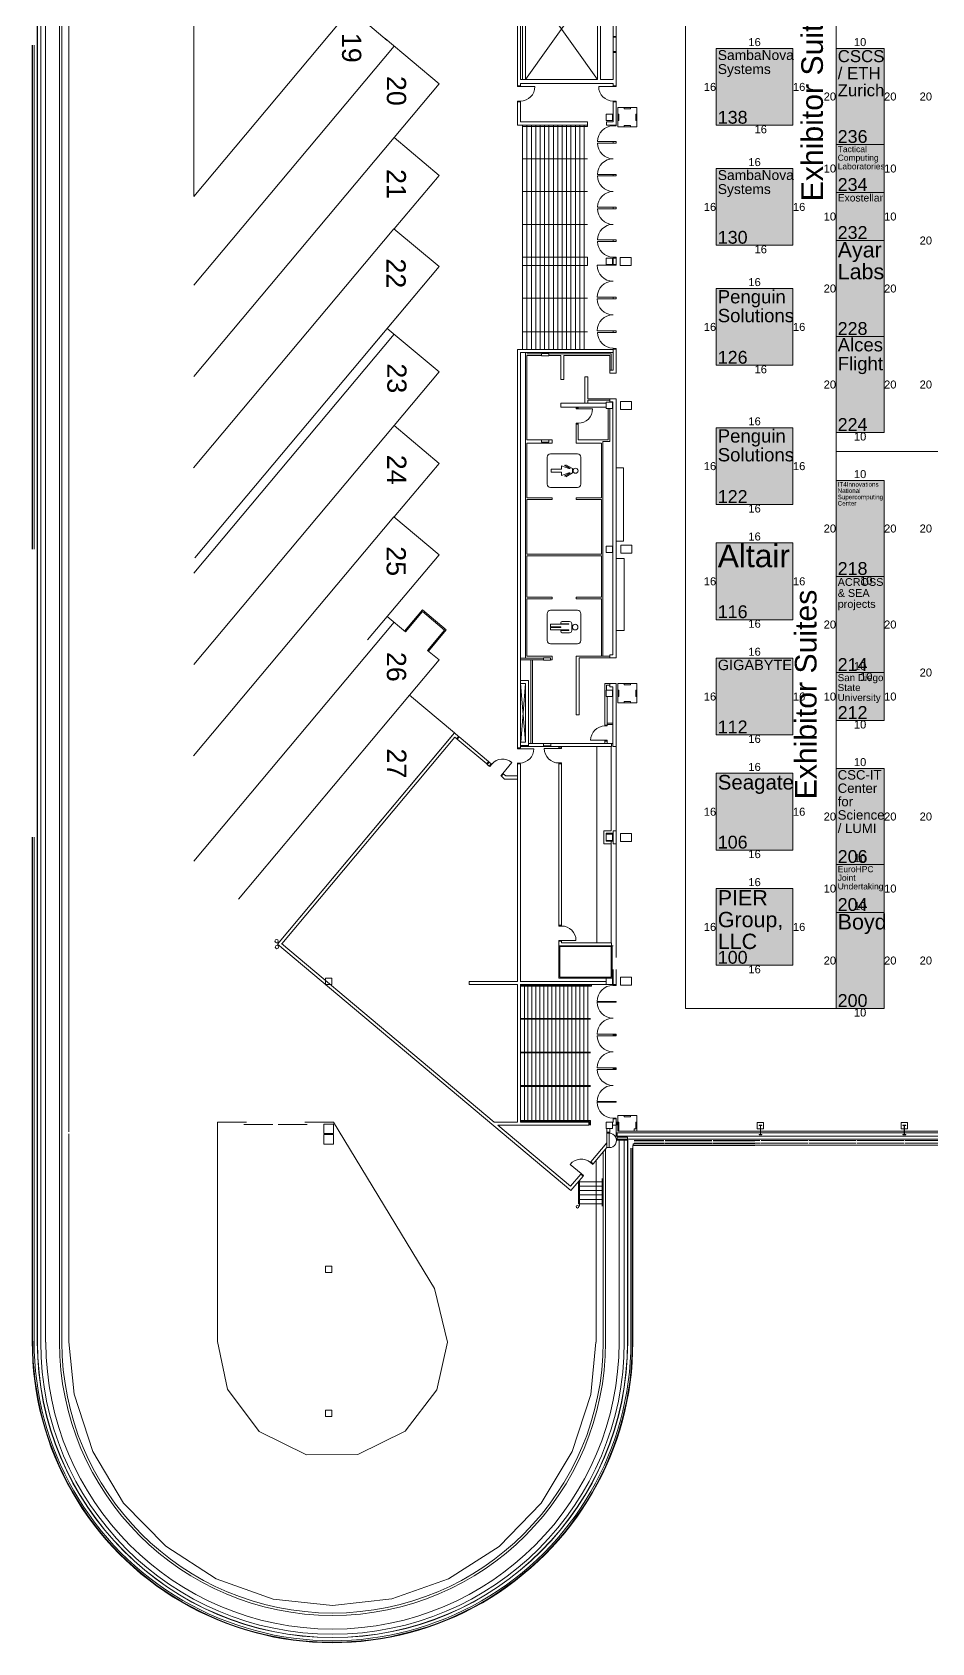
# Model space of a CAD drawing. Header units: inches. Extents: x 938 to 12482, y -17198 to -3672.
# Drawn here: x 938 to 3189, y -17090 to -13064 of the extents above; entities that cross this region are included whole.
import ezdxf
from ezdxf.enums import TextEntityAlignment as Align

# ---------------------------------------------------------------- set-up
doc = ezdxf.new("R2010")
doc.units = ezdxf.units.IN
doc.header["$MEASUREMENT"] = 0
for name, color, linetype, true_color in [('Aisle do not cross', 7, 'Continuous', 0xffffff), ('Areas', 7, 'Continuous', 0xffffff), ('BOOTH_DIMENSION', 7, 'Continuous', 0x000000), ('BOOTH_NUMBER', 7, 'Continuous', 0x000000), ('BOOTHLAYER', 7, 'Continuous', 0x000000), ('Building', 7, 'Continuous', 0xffffff), ('Columns', 7, 'Continuous', 0xffffff), ('COMPANY_NAME', 7, 'Continuous', 0x000000), ('HIGHLIGHT_SCHEME', 7, 'Continuous', 0x000000), ('Symbols', 7, 'Continuous', 0xffffff)]:
    doc.layers.add(name, color=color, linetype=linetype, true_color=true_color)
doc.styles.add('Arial', font='Arial.ttf')

msp = doc.modelspace()

# ---------------------------------------------------------------- hatches: boundary and pattern name
at = {"layer": 'HIGHLIGHT_SCHEME', "true_color": 0x48beb7, "transparency": 33554687}
for points in [[(2649.1, -13104.5), (2841.1, -13104.5), (2841.1, -13296.5), (2649.1, -13296.5)], [(2949.1, -13104.5), (3069.1, -13104.5), (3069.1, -13344.5), (2949.1, -13344.5)], [(2949.1, -13344.5), (3069.1, -13344.5), (3069.1, -13464.5), (2949.1, -13464.5)], [(2649.1, -13404.5), (2841.1, -13404.5), (2841.1, -13596.5), (2649.1, -13596.5)], [(2949.1, -13464.5), (3069.1, -13464.5), (3069.1, -13584.5), (2949.1, -13584.5)], [(2949.1, -13584.5), (3069.1, -13584.5), (3069.1, -13824.5), (2949.1, -13824.5)], [(2649.1, -13704.5), (2841.1, -13704.5), (2841.1, -13896.5), (2649.1, -13896.5)], [(2949.1, -13824.5), (3069.1, -13824.5), (3069.1, -14064.5), (2949.1, -14064.5)], [(2649.1, -14052.5), (2841.1, -14052.5), (2841.1, -14244.5), (2649.1, -14244.5)], [(2949.1, -14184.5), (3069.1, -14184.5), (3069.1, -14424.5), (2949.1, -14424.5)], [(2649.1, -14340.5), (2841.1, -14340.5), (2841.1, -14532.5), (2649.1, -14532.5)], [(2949.1, -14424.5), (3069.1, -14424.5), (3069.1, -14664.5), (2949.1, -14664.5)], [(2649.1, -14628.5), (2841.1, -14628.5), (2841.1, -14820.5), (2649.1, -14820.5)], [(2949.1, -14664.5), (3069.1, -14664.5), (3069.1, -14784.5), (2949.1, -14784.5)], [(2649.1, -14916.5), (2841.1, -14916.5), (2841.1, -15108.5), (2649.1, -15108.5)], [(2949.1, -14904.5), (3069.1, -14904.5), (3069.1, -15144.5), (2949.1, -15144.5)], [(2949.1, -15144.5), (3069.1, -15144.5), (3069.1, -15264.5), (2949.1, -15264.5)], [(2649.1, -15204.5), (2841.1, -15204.5), (2841.1, -15396.5), (2649.1, -15396.5)], [(2949.1, -15264.5), (3069.1, -15264.5), (3069.1, -15504.5), (2949.1, -15504.5)]]:
    msp.add_hatch(color=123, dxfattribs=at).paths.add_polyline_path(points, flags=0)

# ---------------------------------------------------------------- linework, layer by layer
at = {"layer": 'Aisle do not cross', "color": 1, "lineweight": 5, "transparency": 33554687}
msp.add_lwpolyline([(4624, -14111.9), (2949.1, -14111.9)], dxfattribs=at).dxf.unprotected_set("ltscale", 0)
at = {"layer": 'Areas', "color": 30, "lineweight": 5, "transparency": 33554687}
msp.add_lwpolyline([(2572.2, -12139.2), (2949.1, -12139.2), (2949.1, -15504.5), (2572.2, -15504.5), (2572.2, -12139.2)], dxfattribs=at).dxf.unprotected_set("ltscale", 0)
at = {"layer": 'BOOTHLAYER', "color": 7, "lineweight": 5}
for points in [[(2649.1, -13104.5), (2841.1, -13104.5), (2841.1, -13296.5), (2649.1, -13296.5)], [(2949.1, -13104.5), (3069.1, -13104.5), (3069.1, -13344.5), (2949.1, -13344.5)], [(2949.1, -13344.5), (3069.1, -13344.5), (3069.1, -13464.5), (2949.1, -13464.5)], [(2649.1, -13404.5), (2841.1, -13404.5), (2841.1, -13596.5), (2649.1, -13596.5)], [(2949.1, -13464.5), (3069.1, -13464.5), (3069.1, -13584.5), (2949.1, -13584.5)], [(2949.1, -13584.5), (3069.1, -13584.5), (3069.1, -13824.5), (2949.1, -13824.5)], [(2649.1, -13704.5), (2841.1, -13704.5), (2841.1, -13896.5), (2649.1, -13896.5)], [(2949.1, -13824.5), (3069.1, -13824.5), (3069.1, -14064.5), (2949.1, -14064.5)], [(2649.1, -14052.5), (2841.1, -14052.5), (2841.1, -14244.5), (2649.1, -14244.5)], [(2949.1, -14184.5), (3069.1, -14184.5), (3069.1, -14424.5), (2949.1, -14424.5)], [(2649.1, -14340.5), (2841.1, -14340.5), (2841.1, -14532.5), (2649.1, -14532.5)], [(2949.1, -14424.5), (3069.1, -14424.5), (3069.1, -14664.5), (2949.1, -14664.5)], [(2649.1, -14628.5), (2841.1, -14628.5), (2841.1, -14820.5), (2649.1, -14820.5)], [(2949.1, -14664.5), (3069.1, -14664.5), (3069.1, -14784.5), (2949.1, -14784.5)], [(2649.1, -14916.5), (2841.1, -14916.5), (2841.1, -15108.5), (2649.1, -15108.5)], [(2949.1, -14904.5), (3069.1, -14904.5), (3069.1, -15144.5), (2949.1, -15144.5)], [(2949.1, -15144.5), (3069.1, -15144.5), (3069.1, -15264.5), (2949.1, -15264.5)], [(2649.1, -15204.5), (2841.1, -15204.5), (2841.1, -15396.5), (2649.1, -15396.5)], [(2949.1, -15264.5), (3069.1, -15264.5), (3069.1, -15504.5), (2949.1, -15504.5)]]:
    msp.add_lwpolyline(points, close=True, dxfattribs=at)
at = {"layer": 'Building', "color": 18, "lineweight": 5, "true_color": 0x000000, "transparency": 33554687}
for points in [[(950.8, -4840.3), (950.8, -16338.8)], [(971, -4840.3), (971, -16338.8)], [(1006.3, -4840.3), (1006.3, -16338.8)], [(1012.3, -4840.3), (1012.3, -16338.8)], [(1029.8, -15812.7), (1029.8, -8959.9)], [(977.5, -11836.3), (951.3, -11836.3), (951.3, -16338.8)], [(959.3, -16338.8), (959.3, -11844.3), (978.9, -11844.3)], [(2359.4, -12928.3), (2359.4, -13182.3), (2391.2, -13182.3), (2391.2, -12616.3), (2398.8, -12616.3)], [(2398.8, -13199.9), (2398.8, -12614.3)], [(1826.1, -13084.4), (1734.2, -13007.3), (1342, -13474.7), (1342, -12865.9)], [(2159.4, -12900.3), (2151.8, -12900.3), (2151.8, -13197.9), (2151.8, -13199.9), (2159.4, -13199.9), (2159.4, -13197.9)], [(2391.2, -12928.3), (2159.4, -12928.3), (2159.4, -13182.3), (2351.8, -13182.3), (2351.8, -12928.3), (2171.8, -13182.3), (2171.8, -12928.3), (2351.8, -13182.3)], [(2164.2, -13182.3), (2164.2, -12929.1)], [(1843.4, -13555.5), (1955.8, -13421.6), (1843.4, -13327.2), (1955.8, -13193.2), (1820.7, -13079.9)], [(2391.2, -13074.3), (2398.8, -13074.3)], [(2398.8, -13074.3), (2398.8, -13076.3), (2391.2, -13076.3), (2391.2, -13074.3)], [(938, -13096.4), (938, -14356.4)], [(938.9, -13096.4), (938.9, -14356.4)], [(943, -13096.4), (943, -14356.4)], [(1843.4, -13098.9), (1342, -13696.4)], [(2391.2, -13114.3), (2391.2, -13112.3), (2398.8, -13112.3), (2398.8, -13114.3)], [(2391.2, -13114.3), (2398.8, -13114.3)], [(2151.8, -13197.9), (2159.4, -13197.9), (2159.4, -13192.3), (2391.2, -13192.3), (2391.2, -13197.9), (2398.8, -13197.9)], [(2195.4, -13199.9), (2159.4, -13199.9)], [(2355.2, -13199.9), (2391.2, -13199.9)], [(2398.8, -13197.9), (2398.8, -13199.9), (2391.2, -13199.9), (2391.2, -13197.9)], [(2151.8, -13237.9), (2151.8, -13235.9), (2159.4, -13235.9), (2159.4, -13237.9)], [(2326.8, -13295.8), (2326.8, -13288.2), (2159.4, -13288.2), (2159.4, -13237.9), (2151.8, -13237.9), (2151.8, -13295.8), (2326.8, -13295.8)], [(2398.8, -13295.8), (2374.8, -13295.8), (2374.8, -13288.2), (2391.2, -13288.2), (2391.2, -13237.9), (2398.8, -13237.9)], [(2391.2, -13237.9), (2391.2, -13235.9), (2398.8, -13235.9), (2398.8, -13237.9)], [(2398.8, -13298.1), (2398.8, -13235.9)], [(1843.4, -13327.2), (1342, -13924.7)], [(2164.8, -13296.3), (2164.8, -13856.9)], [(2326.8, -13296.3), (2326.8, -13299.3), (2164.8, -13299.3)], [(2175.8, -13296.3), (2175.8, -13856.9)], [(2186.8, -13296.3), (2186.8, -13856.9)], [(2197.8, -13296.3), (2197.8, -13856.9)], [(2208.8, -13296.3), (2208.8, -13856.9)], [(2219.8, -13296.3), (2219.8, -13856.9)], [(2230.8, -13296.3), (2230.8, -13856.9)], [(2241.8, -13296.3), (2241.8, -13856.9)], [(2252.8, -13296.3), (2252.8, -13856.9)], [(2263.8, -13296.3), (2263.8, -13856.9)], [(2274.8, -13296.3), (2274.8, -13856.9)], [(2285.8, -13296.3), (2285.8, -13856.9)], [(2296.8, -13296.3), (2296.8, -13856.9)], [(2307.8, -13296.3), (2307.8, -13856.9)], [(2318.8, -13296.3), (2318.8, -13856.9)], [(2391.2, -13295.8), (2398.8, -13295.8)], [(2391.2, -13296.1), (2391.2, -13298.1), (2398.8, -13298.1), (2398.8, -13296.1)], [(2352.2, -13337.1), (2391.2, -13337.1)], [(2391.2, -13341.1), (2352.2, -13341.1)], [(2398.8, -13341.1), (2391.2, -13341.1), (2391.2, -13337.1), (2398.8, -13337.1), (2398.8, -13341.1)], [(2326.8, -13380.1), (2164.8, -13380.1)], [(2391.2, -13419.1), (2352.2, -13419.1)], [(2391.2, -13423.1), (2352.2, -13423.1)], [(2391.2, -13423.1), (2391.2, -13419.1), (2398.8, -13419.1), (2398.8, -13423.1), (2391.2, -13423.1)], [(2326.8, -13462.1), (2164.8, -13462.1)], [(2391.2, -13501.1), (2352.2, -13501.1)], [(2391.2, -13505.1), (2352.2, -13505.1)], [(2391.2, -13505.1), (2391.2, -13501.1), (2398.8, -13501.1), (2398.8, -13505.1), (2391.2, -13505.1)], [(1842.7, -13555), (1341.3, -14152.5)], [(1778, -13861.8), (1955.8, -13649.9), (1842.7, -13555)], [(2326.8, -13544.1), (2164.8, -13544.1)], [(2391.2, -13583.1), (2352.2, -13583.1)], [(2352.2, -13587.1), (2391.2, -13587.1)], [(2391.2, -13587.1), (2391.2, -13583.1), (2398.8, -13583.1), (2398.8, -13587.1), (2391.2, -13587.1)], [(2164.8, -13626.1), (2326.8, -13626.1), (2326.8, -13646.6), (2164.8, -13646.6)], [(2398.8, -13644.4), (2398.8, -13646.4), (2351.2, -13646.4)], [(2391.2, -13628.1), (2391.2, -13626.1), (2398.8, -13626.1), (2398.8, -13628.1)], [(2391.2, -13626.8), (2391.2, -13644.4), (2398.8, -13644.4)], [(2398.8, -13628.4), (2391.2, -13628.4)], [(2398.8, -13646.4), (2398.8, -13626.1)], [(1955.8, -13649.9), (1345.2, -14377.5)], [(2326.8, -13728.6), (2164.8, -13728.6)], [(2391.2, -13726.4), (2351.2, -13726.4)], [(2391.2, -13730.4), (2391.2, -13726.4), (2398.8, -13726.4), (2398.8, -13730.4), (2351.2, -13730.4)], [(1843.4, -14275.5), (1955.8, -14141.6), (1843.4, -14047.2), (1955.8, -13913.2), (1826.1, -13804.4)], [(2391.2, -13810.4), (2351.2, -13810.4)], [(2391.2, -13814.4), (2391.2, -13810.4), (2398.8, -13810.4), (2398.8, -13814.4), (2352.2, -13814.4)], [(1843.4, -13818.9), (1342, -14416.4)], [(2326.8, -13812.9), (2164.8, -13812.9)], [(2391.2, -13856.8), (2151.8, -13856.8), (2151.8, -14854.9)], [(2159.4, -13864.4), (2159.4, -14852.9), (2152, -14852.9)], [(2391.2, -13864.4), (2159.4, -13864.4)], [(2171.8, -13863.9), (2171.8, -14628.9)], [(2212.9, -13867.9), (2175.8, -13867.9)], [(2212.9, -13871.9), (2175.8, -13871.9), (2175.8, -14082.9), (2212.7, -14082.9)], [(2212.1, -13867), (2230.1, -13867)], [(2230.1, -13867), (2230.1, -13873), (2212.1, -13873), (2212.1, -13867), (2230.1, -13867)], [(2230.1, -13873), (2212.1, -13873)], [(2230.8, -13871.9), (2260.5, -13871.9), (2260.5, -13931.9), (2267.8, -13931.9), (2267.8, -13871.9), (2382.8, -13871.9), (2382.8, -13915.9), (2398.8, -13915.9), (2398.8, -13854.4)], [(2386.8, -13908.3), (2386.8, -13867.9), (2230.8, -13867.9)], [(2382.8, -13908.3), (2391.2, -13908.3), (2391.2, -13856.3)], [(2391.2, -13856.4), (2391.2, -13854.4), (2398.8, -13854.4), (2398.8, -13856.4)], [(2391.2, -13856.4), (2398.8, -13856.4)], [(2320.8, -13991.3), (2320.8, -13925.3), (2328, -13925.3), (2328, -13979.9), (2398.8, -13979.9), (2398.8, -14627.9), (2306, -14627.9), (2306, -14770.3), (2298.8, -14770.3), (2298.8, -14623.9), (2382.8, -14623.9)], [(2373.8, -14001.3), (2260.5, -14001.3), (2260.5, -13991.3), (2373.8, -13991.3)], [(2304, -14001.4), (2304, -14003.3), (2298.8, -14003.3), (2298.8, -14001.5)], [(2298.8, -14003.3), (2298.8, -14005.3), (2304, -14005.3), (2304, -14003.3)], [(2340, -14005.3), (2304, -14005.3)], [(2378.8, -14004.3), (2378.8, -14082.9), (2304.2, -14082.9)], [(2382.8, -13983.9), (2328, -13983.9), (2328, -13991.3)], [(2365.8, -14623.9), (2365.8, -14086.9), (2382.8, -14086.9), (2382.8, -14004.3)], [(2382.8, -14627.9), (2382.8, -14619.9), (2390.8, -14619.9), (2390.8, -13987.9), (2382.8, -13987.9), (2382.8, -13979.9)], [(1843.4, -14047.2), (1342, -14644.7)], [(2230.6, -14082.9), (2238.8, -14082.9), (2238.8, -14090.9), (2175.8, -14090.9), (2175.8, -14227.9), (2238.8, -14227.9), (2238.8, -14231.9), (2175.8, -14231.9), (2175.8, -14368.9), (2361.8, -14368.9), (2361.8, -14231.9), (2298.8, -14231.9), (2298.8, -14227.9), (2361.8, -14227.9), (2361.8, -14090.9), (2298.8, -14090.9), (2298.8, -14043.3), (2304, -14043.3), (2304, -14082.9)], [(2304, -14043.3), (2304, -14041.3), (2298.8, -14041.3), (2298.8, -14043.3)], [(2230.4, -14088.6), (2212.4, -14088.6), (2212.4, -14082.6), (2230.4, -14082.6), (2230.4, -14088.6)], [(2398.8, -14152.5), (2417.2, -14152.5), (2417.2, -14336.5), (2398.8, -14336.5)], [(1842.7, -14275), (1341.3, -14872.5)], [(1776.9, -14583.1), (1955.8, -14369.9), (1842.7, -14275)], [(2234.6, -14632.9), (2238.8, -14632.9), (2238.8, -14623.9), (2175.8, -14623.9), (2175.8, -14479.9), (2238.8, -14479.9), (2238.8, -14475.9), (2175.8, -14475.9), (2175.8, -14372.9), (2361.8, -14372.9), (2361.8, -14475.9), (2298.8, -14475.9), (2298.8, -14479.9), (2361.8, -14479.9), (2361.8, -14623.9)], [(2398.8, -14379.8), (2419, -14379.8), (2419, -14559.8), (2398.8, -14559.8)], [(1969.7, -14558.5), (1914.6, -14512.2), (1872, -14562.9), (1826.1, -14524.4)], [(1869.7, -14561), (1914.2, -14508), (1974, -14558.1), (1929.5, -14611.1)], [(1872, -14562.9), (1914.6, -14512.2), (1969.7, -14558.5), (1927.2, -14609.2)], [(1914.2, -14508), (1974, -14558.1), (1929.5, -14611.1)], [(1843.4, -14538.9), (1342, -15136.4)], [(1927.2, -14609.2), (1955.8, -14633.2), (1881.9, -14721.3), (1994.1, -14815.3)], [(2217.1, -14628.9), (2159.9, -14628.9)], [(2216.7, -14632.9), (2160.1, -14632.9)], [(2185.8, -14632.9), (2185.8, -14842.3)], [(2189.8, -14632.9), (2189.8, -14842.3)], [(2234.9, -14633.4), (2216.9, -14633.4), (2216.9, -14627.4), (2234.9, -14627.4), (2234.9, -14633.4)], [(2159.9, -14684.6), (2179.8, -14684.6), (2179.8, -14849.5)], [(2159.9, -14838.9), (2172.2, -14838.9), (2172.2, -14692.2), (2159.9, -14692.2)], [(2172.2, -14838.9), (2159.9, -14692.3)], [(2172, -14692.1), (2160.1, -14838.9)], [(2398.8, -15377.2), (2398.8, -14691.9), (2370.8, -14691.9), (2370.8, -14795.8)], [(2382.8, -14695.9), (2374.8, -14695.9), (2374.8, -14708.4)], [(2382.8, -14691.9), (2382.8, -14699.9), (2390.8, -14699.9), (2390.8, -14849.6)], [(1881.9, -14721.3), (1454.4, -15230.8)], [(2376.3, -14724.5), (2376.3, -14795.8), (2376.3, -14798), (2370.8, -14798), (2370.8, -14795.8), (2376.3, -14795.8)], [(1562.2, -15342.4), (1995.3, -14826.3), (1999.9, -14830.2), (2004.8, -14824.3), (1994.4, -14815.6), (1551.5, -15343.4), (1989.4, -14821.5)], [(2376.3, -14790.8), (2390.9, -14790.8)], [(2376.3, -14794.7), (2390.9, -14794.7)], [(2004.8, -14824.3), (2006.3, -14825.6), (2001.4, -14831.5), (1999.9, -14830.2)], [(2001.4, -14831.5), (2075, -14893.2)], [(2006.3, -14825.6), (2079.9, -14887.3)], [(2152, -14852.9), (2152, -14854.9), (2193.2, -14854.9)], [(2159.9, -14849.6), (2387, -14849.6), (2387, -14842.3)], [(2159.9, -14846.6), (2179.8, -14846.6)], [(2179.9, -14842.3), (2216.9, -14842.3)], [(2235.1, -14841.6), (2235.1, -14847.6), (2217.1, -14847.6), (2217.1, -14841.6), (2235.1, -14841.6)], [(2219.2, -14854.7), (2262.4, -14854.7), (2262.4, -14852.7)], [(2235, -14842.3), (2390.8, -14842.3)], [(2255.2, -14849.7), (2255.2, -14852.7), (2262.4, -14852.7), (2262.4, -14849.7), (2255.2, -14849.7)], [(2335, -14834), (2370.8, -14834)], [(2350.7, -14849.6), (2350.7, -15340.2)], [(2376.3, -14836), (2376.3, -14834), (2370.8, -14834), (2370.8, -14842.3)], [(2370.9, -14836), (2376.3, -14836), (2376.3, -14842.3)], [(2386.7, -14849.6), (2386.7, -15060.4)], [(2390.8, -14849.6), (2398.8, -14849.6)], [(2076.5, -14894.5), (2075, -14893.2), (2079.9, -14887.3), (2081.4, -14888.6)], [(2081.4, -14888.6), (2086, -14892.5), (2081.1, -14898.3), (2076.5, -14894.5), (2081.4, -14888.6)], [(2081.1, -14898.3), (2082.6, -14899.6), (2087.5, -14893.8), (2086, -14892.5)], [(2138.2, -14889.3), (2115.1, -14916.9)], [(2151.8, -15436.9), (2151.8, -14890.7)], [(2157.2, -14892.9), (2157.2, -14890.9), (2152, -14890.9), (2152, -14892.9)], [(2159.4, -15436.9), (2159.4, -14892.9), (2152, -14892.9)], [(2262.4, -14892.7), (2262.4, -14890.7), (2255.2, -14890.7), (2255.2, -14892.7)], [(2262.4, -14892.7), (2262.4, -15296.3), (2255.2, -15296.3), (2255.2, -14892.7), (2262.4, -14892.7)], [(2116.6, -14918.2), (2115.1, -14916.9), (2110.2, -14922.8), (2111.7, -14924)], [(2151.8, -14923.2), (2122.6, -14923.2), (2116.6, -14918.2), (2111.7, -14924), (2119.8, -14930.8), (2151.8, -14930.8)], [(938, -15076.4), (938, -16336.4)], [(939, -15076.4), (939, -16336.4)], [(943, -15076.4), (943, -16336.4)], [(2386.8, -15086.4), (2386.8, -15092.4), (2367.8, -15092.4), (2367.8, -15060.4), (2386.8, -15060.4)], [(2391, -15066.4), (2373.8, -15066.4), (2373.8, -15086.4), (2391, -15086.4)], [(2389.8, -15068.3), (2389.8, -15084.3), (2373.8, -15084.3), (2373.8, -15068.3), (2389.8, -15068.3)], [(2386.7, -15092.4), (2386.7, -15340.2)], [(2398.7, -15060.4), (2391, -15060.4), (2391, -15092.4), (2398.7, -15092.4), (2398.7, -15060.4)], [(2262.4, -15296.3), (2262.4, -15298.3), (2255.2, -15298.3), (2255.2, -15296.3)], [(2255.2, -15336.3), (2255.2, -15334.3), (2298.4, -15334.3)], [(2387.2, -15347.6), (2387.2, -15340.3), (2262.4, -15340.3), (2262.4, -15336.3), (2255.2, -15336.3), (2255.2, -15428.4), (2388.7, -15428.4), (2388.7, -15347.6)], [(2159.4, -15443.9), (2159.4, -15788.3), (2330.8, -15788.3), (2330.8, -15795.9), (2102.7, -15795.9), (2284.9, -15948.8), (2310.1, -15918.8), (2316, -15923.7), (2285.8, -15959.6), (1551.5, -15343.4)], [(1562, -15342.2), (2093.6, -15788.3), (2151.8, -15788.3), (2151.8, -15444.1)], [(2255.2, -15347.6), (2391.2, -15347.6)], [(2257.9, -15349.3), (2257.9, -15426.4), (2386.5, -15426.4), (2386.5, -15349.3), (2257.9, -15349.3)], [(2391.2, -15407.2), (2391.2, -15444.6), (2398.8, -15444.6), (2398.8, -15407.2)], [(2152.1, -15436.7), (2031.2, -15436.7), (2031.2, -15444.7)], [(2152.1, -15444.3), (2031.2, -15444.3)], [(2373.8, -15436.7), (2159.1, -15436.7)], [(2373.8, -15444.3), (2159.2, -15444.3)], [(2159.9, -15448.3), (2336.8, -15448.3), (2336.8, -15444.3)], [(2159.9, -15446.3), (2334.8, -15446.3), (2334.8, -15444.3)], [(2169.8, -15788.3), (2169.8, -15444.3)], [(2177.8, -15444.3), (2177.8, -15788.3)], [(2187.8, -15444.3), (2187.8, -15788.3)], [(2197.8, -15444.3), (2197.8, -15788.3)], [(2207.8, -15444.3), (2207.8, -15788.3)], [(2217.8, -15444.3), (2217.8, -15788.3)], [(2227.8, -15444.3), (2227.8, -15788.3)], [(2237.8, -15444.3), (2237.8, -15788.3)], [(2247.8, -15444.3), (2247.8, -15788.3)], [(2257.8, -15444.3), (2257.8, -15788.3)], [(2267.8, -15444.3), (2267.8, -15788.3)], [(2277.8, -15444.3), (2277.8, -15788.3)], [(2287.8, -15444.3), (2287.8, -15788.3)], [(2297.8, -15444.3), (2297.8, -15788.3)], [(2307.8, -15444.3), (2307.8, -15788.3)], [(2317.8, -15444.3), (2317.8, -15788.3)], [(2327.8, -15444.3), (2327.8, -15788.3)], [(2391.2, -15444.3), (2398.8, -15444.3)], [(2398.8, -15444.6), (2398.8, -15446.6), (2391.2, -15446.6), (2391.2, -15444.6)], [(2351.2, -15486.6), (2391.2, -15486.6)], [(2391.2, -15488.6), (2351.2, -15488.6)], [(2391.2, -15486.6), (2398.8, -15486.6)], [(2398.8, -15486.6), (2398.8, -15488.6), (2391.2, -15488.6), (2391.2, -15486.6)], [(2334.8, -15529.3), (2159.9, -15529.3)], [(2334.8, -15531.3), (2160.3, -15531.3)], [(2351.2, -15568.6), (2398.8, -15568.6), (2398.8, -15572.6), (2391.2, -15572.6), (2391.2, -15568.6)], [(2391.2, -15572.6), (2351.2, -15572.6)], [(2391.2, -15570.6), (2398.8, -15570.6)], [(2334.8, -15613.3), (2159.9, -15613.3)], [(2334.8, -15615.3), (2160.3, -15615.3)], [(2391.2, -15652.6), (2351.2, -15652.6)], [(2391.2, -15656.6), (2351.2, -15656.6)], [(2391.2, -15656.6), (2391.2, -15652.6), (2398.8, -15652.6), (2398.8, -15656.6), (2391.2, -15656.6)], [(2391.2, -15654.6), (2398.8, -15654.6)], [(2334.8, -15697.3), (2159.9, -15697.3)], [(2334.8, -15699.3), (2160.3, -15699.3)], [(2351.2, -15736.6), (2398.8, -15736.6), (2398.8, -15738.6)], [(2351.2, -15738.6), (2391.2, -15738.6)], [(2391.2, -15738.6), (2398.8, -15738.6)], [(2389.8, -15788.3), (2391.2, -15788.3), (2391.2, -15780.6), (2398.8, -15780.6)], [(2391.2, -15780.6), (2391.2, -15778.6), (2398.8, -15778.6), (2398.8, -15780.6)], [(2398.8, -15823.1), (2398.8, -15778.6)], [(1029.8, -16338.8), (1029.8, -15818.1)], [(1401.8, -16338.5), (1401.8, -15788.5), (1473.8, -15788.5)], [(1401.8, -16336.6), (1426.7, -16455.8), (1506.2, -16562), (1624.4, -16620.2), (1752.8, -16619.3), (1871, -16561.1), (1950.4, -16457.6), (1977.2, -16338.5), (1944.1, -16204.5), (1691.7, -15788.5), (1619.7, -15788.5)], [(1467.8, -15794.5), (1539.8, -15794.5)], [(1625.7, -15794.5), (1553.7, -15794.5)], [(2334.8, -15796), (2334.8, -15784.3), (2159.9, -15784.3)], [(2332.8, -15795.8), (2332.8, -15786.3), (2160.3, -15786.3)], [(2381.8, -15816.3), (2381.8, -15852.3), (2375.8, -15852.3), (2375.8, -15804.3), (2383.4, -15804.3), (2383.4, -15816.3)], [(2375.8, -15814), (2383.4, -15814)], [(2375.8, -15816.3), (2383.2, -15816.3)], [(2389.8, -15788.3), (2389.8, -15795.9), (2398.8, -15795.9)], [(4386.8, -15916.3), (3452.8, -15916.3), (3452.8, -15823.3), (2396, -15823.3)], [(2398.8, -15815.3), (3460.8, -15815.3)], [(2400.8, -15788.3), (2400.8, -15795.9)], [(2401.1, -15815.3), (2401.1, -15823.3)], [(2401.1, -15823.3), (2401.1, -15831.3), (3452.8, -15831.3)], [(2375.8, -15840.5), (2335.8, -15888.1), (2341.7, -15893)], [(2375.8, -15852.3), (2341.7, -15893)], [(2366.3, -16338.8), (2366.3, -15863.7)], [(2372.3, -16338.8), (2372.3, -15856.5)], [(2427.3, -16338.8), (2427.3, -15826.3), (2401.1, -15826.3), (2401.1, -15833.3)], [(2419.3, -16338.8), (2419.3, -15832.3), (2401.1, -15832.3)], [(2427.8, -16338.8), (2427.8, -15833.3), (2401.1, -15833.3)], [(2406.3, -16338.8), (2406.3, -15832.8)], [(2435.5, -16338.8), (2435.5, -15853.3)], [(2439.3, -16338.8), (2439.3, -15853.3)], [(2439.5, -16338.8), (2439.5, -15853.3)], [(2440.6, -16338.8), (2440.6, -15847.3), (2745.7, -15847.3)], [(2444.3, -15841.7), (2444.3, -15842.4), (2441.3, -15842.4), (2441.3, -15846.4), (3271.8, -15846.4)], [(2443.8, -15840.9), (2518.8, -15840.9)], [(2443.8, -15841.8), (2518.8, -15841.8)], [(2444.3, -15834.4), (2518.3, -15834.4)], [(2444.3, -15835.3), (2518.3, -15835.3)], [(2520.8, -15840.9), (2638.8, -15840.9)], [(2520.8, -15841.8), (2638.8, -15841.8)], [(2521.3, -15834.4), (2638.3, -15834.4)], [(2521.3, -15835.3), (2638.3, -15835.3)], [(2640.8, -15840.9), (2758.8, -15840.9)], [(2640.8, -15841.8), (2745.7, -15841.8)], [(2641.3, -15834.4), (2758.3, -15834.4)], [(2641.3, -15835.3), (2745.7, -15835.3)], [(2760.8, -15840.9), (2878.8, -15840.9)], [(2761.3, -15834.4), (2878.3, -15834.4)], [(2880.8, -15840.9), (2998.8, -15840.9)], [(2881.3, -15834.4), (2998.3, -15834.4)], [(3000.8, -15840.9), (3118.8, -15840.9)], [(3001.3, -15834.4), (3118.3, -15834.4)], [(3120.8, -15840.9), (3238.8, -15840.9)], [(3121.3, -15834.4), (3238.3, -15834.4)], [(2283.8, -15894.1), (2311.4, -15917.2)], [(2341.7, -15893), (2340.4, -15894.5), (2334.5, -15889.6), (2335.8, -15888.1)], [(2348.8, -16338.8), (2348.8, -15884.5)], [(2304.6, -15937.6), (2365.5, -15937.6)], [(2305, -15937.1), (2305, -15992.6), (2365.5, -15992.6)], [(2307, -15934), (2307, -15998.6)], [(2310.1, -15918.8), (2311.4, -15917.2), (2317.2, -15922.1), (2316, -15923.7)], [(2364, -15929.2), (2364, -15998.6)], [(2305, -15948.6), (2365.5, -15948.6)], [(2305, -15959.6), (2365.5, -15959.6)], [(2305, -15970.6), (2365.5, -15970.6)], [(2305, -15981.6), (2365.5, -15981.6)], [(1029.7, -16338.1), (1043, -16468.8), (1089.5, -16612.3), (1166.3, -16740.7), (1272.5, -16848.4), (1398.6, -16930), (1540.5, -16980.7), (1689.6, -16997), (1837.9, -16980), (1979.8, -16930), (2106.3, -16849.3), (2211, -16741.1), (2288.5, -16612), (2335.5, -16469.3), (2348.1, -16338.8)]]:
    msp.add_lwpolyline(points, dxfattribs=at).dxf.unprotected_set("ltscale", 0)
msp.add_circle((2302.2, -16000.2), 3, dxfattribs=at).dxf.unprotected_set("ltscale", 0)
for centre, radius, start, end in [((2159.4, -13199.9), 36, -90, 0), ((2391.2, -13199.9), 36, 180, -90), ((2391.2, -13337.1), 39, 90, -180), ((2391.2, -13337.1), 39, 90, -180), ((2391.2, -13341.1), 39, -179.9997, -90.0001), ((2391.2, -13341.1), 39, -179.9997, -90.0001), ((2391.2, -13419.1), 39, 90.0001, 179.9998), ((2391.2, -13419.1), 39, 90.0001, 179.9998), ((2391.2, -13423.1), 39, -179.9997, -90.0001), ((2391.2, -13423.1), 39, -179.9997, -90.0001), ((2391.2, -13501.1), 39, 90.0001, 179.9998), ((2391.2, -13501.1), 39, 90.0001, 179.9998), ((2391.2, -13505.1), 39, -179.9997, -90.0001), ((2391.2, -13505.1), 39, -179.9997, -90.0001), ((2391.2, -13583.1), 39, 90.0001, 179.9998), ((2391.2, -13587.1), 39, 180, -90), ((2391.2, -13587.1), 39, 180, -90), ((2391.2, -13646.4), 40, -179.9997, -90.0001), ((2391.2, -13726.4), 40, 90.0001, 179.9998), ((2391.2, -13726.4), 40, 90.0001, 179.9998), ((2391.2, -13730.4), 40, -179.9997, -90.0001), ((2391.2, -13810.4), 40, 90.0001, 179.9998), ((2391.2, -13810.4), 40, 90.0001, 179.9998), ((2391.2, -13814.4), 39, 180, -90), ((2391.2, -13814.4), 39, 180, -90), ((2304, -14005.3), 36, -90, 0), ((2304, -14005.3), 36, -90, 0), ((2371, -14834), 36, 90, -180), ((2157.2, -14854.9), 36, -90, 0), ((2255.2, -14854.7), 36, 180, -90), ((2255.2, -14854.7), 36, 180, -90), ((2115.1, -14916.9), 36, 49.9996, 139.9996), ((2115.1, -14916.9), 36, 49.9996, 139.9996), ((2262.4, -15334.3), 36, 0, 90), ((2262.4, -15334.3), 36, 0, 90), ((2391.2, -15486.6), 40, 90, -180), ((2391.2, -15486.6), 40, 90, -180), ((2391.2, -15488.6), 40, -179.9997, -90), ((2391.2, -15568.6), 40, 90, 179.9997), ((2391.2, -15568.6), 40, 90, 179.9997), ((2391.2, -15572.6), 40, -179.9997, -90), ((2391.2, -15652.6), 40, 90, 179.9997), ((2391.2, -15652.6), 40, 90, 179.9997), ((2391.2, -15656.6), 40, -179.9997, -90), ((2391.2, -15656.6), 40, -179.9997, -90), ((2391.2, -15736.6), 40, 90, 179.9997), ((2391.2, -15736.6), 40, 90, 179.9997), ((2391.2, -15738.6), 40, 180, -90), ((2311.4, -15917.2), 36, 49.9999, 139.9999), ((2311.4, -15917.2), 36, 49.9998, 139.9998), ((1689.3, -16338.8), 751.3, 179.8178, 0), ((1689.3, -16338.8), 750.4, 179.8176, 0), ((1689.3, -16338.8), 750.3, 179.8175, 0), ((1689.3, -16338.8), 750, 179.8175, 0), ((1689.3, -16338.8), 746.3, 179.8166, 0), ((1689.3, -16338.8), 738.5, 180, 0), ((1689.3, -16338.8), 738, 180, 0), ((1689.3, -16338.8), 730, 180, 0), ((1689.3, -16338.8), 717, 180, 0), ((1689.3, -16338.8), 683, 180, 0), ((1689.3, -16338.8), 677, 180, 0)]:
    msp.add_arc(centre, radius, start, end, dxfattribs=at).dxf.unprotected_set("ltscale", 0)
at = {"layer": 'Columns', "color": 6, "lineweight": 5, "transparency": 33554687}
for points in [[(2389.8, -13268.3), (2389.8, -13284.3), (2373.8, -13284.3), (2373.8, -13268.3), (2389.8, -13268.3)], [(2402.8, -13252.3), (2418.8, -13252.3)], [(2450.8, -13252.3), (2450.8, -13300.3), (2402.8, -13300.3), (2402.8, -13252.3), (2450.8, -13252.3)], [(2402.8, -13252.3), (2402.8, -13268.3), (2405.8, -13268.3), (2405.8, -13284.3), (2402.8, -13284.3)], [(2402.8, -13284.3), (2402.8, -13300.3)], [(2434.8, -13252.3), (2434.8, -13255.3), (2418.8, -13255.3), (2418.8, -13252.3)], [(2450.8, -13268.3), (2447.8, -13268.3), (2447.8, -13284.3), (2450.8, -13284.3)], [(2450.8, -13252.3), (2450.8, -13268.3)], [(2450.8, -13284.3), (2450.8, -13300.3)], [(2450.8, -13300.3), (2434.8, -13300.3), (2434.8, -13297.3), (2418.8, -13297.3), (2418.8, -13300.3)], [(2389.8, -13628.3), (2389.8, -13644.3), (2373.8, -13644.3), (2373.8, -13628.3), (2389.8, -13628.3)], [(2409, -13626.9), (2436.5, -13626.9), (2436.5, -13646.9), (2409, -13646.9), (2409, -13626.9)], [(2389.8, -13988.3), (2389.8, -14004.3), (2373.8, -14004.3), (2373.8, -13988.3), (2389.8, -13988.3)], [(2409.5, -13987.1), (2437, -13987.1), (2437, -14007.1), (2409.5, -14007.1), (2409.5, -13987.1)], [(2389.8, -14348.3), (2389.8, -14364.3), (2373.8, -14364.3), (2373.8, -14348.3), (2389.8, -14348.3)], [(2410.8, -14346.4), (2438.3, -14346.4), (2438.3, -14366.4), (2410.8, -14366.4), (2410.8, -14346.4)], [(2402.8, -14692.3), (2418.8, -14692.3)], [(2402.8, -14692.3), (2402.8, -14708.3)], [(2450.8, -14740.3), (2402.8, -14740.3), (2402.8, -14692.3), (2450.8, -14692.3), (2450.8, -14740.3)], [(2418.8, -14692.3), (2418.8, -14695.3), (2434.8, -14695.3), (2434.8, -14692.3), (2450.8, -14692.3)], [(2450.8, -14692.3), (2450.8, -14708.3)], [(2389.8, -14708.3), (2389.8, -14724.3), (2373.8, -14724.3), (2373.8, -14708.3), (2389.8, -14708.3)], [(2402.8, -14724.3), (2405.8, -14724.3), (2405.8, -14708.3), (2402.8, -14708.3)], [(2402.8, -14724.3), (2402.8, -14740.3)], [(2450.8, -14708.3), (2447.8, -14708.3), (2447.8, -14724.3), (2450.8, -14724.3)], [(2450.8, -14724.3), (2450.8, -14740.3)], [(2402.8, -14740.3), (2418.8, -14740.3)], [(2434.8, -14740.3), (2434.8, -14737.3), (2418.8, -14737.3), (2418.8, -14740.3)], [(2409.6, -15066.7), (2437.1, -15066.7), (2437.1, -15086.7), (2409.6, -15086.7), (2409.6, -15066.7)], [(1687.8, -15428.3), (1687.8, -15444.3), (1671.8, -15444.3), (1671.8, -15428.3), (1687.8, -15428.3)], [(2389.8, -15428.3), (2389.8, -15444.3), (2373.8, -15444.3), (2373.8, -15428.3), (2389.8, -15428.3)], [(2409.5, -15425.9), (2437, -15425.9), (2437, -15445.9), (2409.5, -15445.9), (2409.5, -15425.9)], [(2402.8, -15788.3), (2402.8, -15772.3), (2450.8, -15772.3), (2450.8, -15811.3), (2402.8, -15811.3), (2402.8, -15772.3)], [(2434.8, -15772.3), (2434.8, -15775.3), (2418.8, -15775.3), (2418.8, -15772.3)], [(1667.8, -15817.3), (1667.8, -15793.3), (1691.8, -15793.3), (1691.8, -15817.3), (1667.8, -15817.3)], [(1691.8, -15843.3), (1667.8, -15843.3), (1667.8, -15819.3), (1691.8, -15819.3), (1691.8, -15843.3)], [(2389.8, -15788.3), (2389.8, -15804.3), (2373.8, -15804.3), (2373.8, -15788.3), (2389.8, -15788.3)], [(2444.2, -15811.3), (2405.8, -15811.3), (2405.8, -15788.3), (2400.9, -15788.3)], [(2450.8, -15788.3), (2447.8, -15788.3), (2447.8, -15805.3), (2444.2, -15805.3), (2444.2, -15811.3), (3263.8, -15811.3)], [(2447.8, -15788.3), (2447.8, -15804.3)], [(2751.8, -15789.3), (2767.8, -15789.3), (2767.8, -15805.3), (2751.8, -15805.3), (2751.8, -15789.3)], [(2763.3, -15796.5), (2763.3, -15797), (2760, -15797), (2760, -15819.6), (2763.3, -15819.6), (2763.3, -15820.1), (2756.3, -15820.1), (2756.3, -15819.6), (2759.6, -15819.6), (2759.6, -15797), (2756.3, -15797), (2756.3, -15796.5), (2763.3, -15796.5)], [(3111.8, -15789.3), (3127.8, -15789.3), (3127.8, -15805.3), (3111.8, -15805.3), (3111.8, -15789.3)], [(3123.3, -15796.5), (3123.3, -15797), (3120, -15797), (3120, -15819.6), (3123.3, -15819.6), (3123.3, -15820.1), (3116.3, -15820.1), (3116.3, -15819.6), (3119.6, -15819.6), (3119.6, -15797), (3116.3, -15797), (3116.3, -15796.5), (3123.3, -15796.5)], [(1687.8, -16148.3), (1687.8, -16164.3), (1671.8, -16164.3), (1671.8, -16148.3), (1687.8, -16148.3)], [(1687.8, -16508.3), (1687.8, -16524.3), (1671.8, -16524.3), (1671.8, -16508.3), (1687.8, -16508.3)]]:
    msp.add_lwpolyline(points, dxfattribs=at).dxf.unprotected_set("ltscale", 0)
for centre in [(1549.3, -15335.9), (1549.3, -15335.9), (1550.2, -15351), (1550.2, -15351)]:
    msp.add_circle(centre, 4, dxfattribs=at).dxf.unprotected_set("ltscale", 0)
msp.add_arc((2381.8, -15834.3), 18, -90, 90.0406, dxfattribs=at).dxf.unprotected_set("ltscale", 0)
at = {"layer": 'Symbols', "color": 4, "lineweight": 5, "transparency": 33554687}
for points in [[(2226.4, -14126.2), (2226.4, -14193.4)], [(2302, -14117.8), (2234.8, -14117.8)], [(2310.4, -14193.4), (2310.4, -14126.2)], [(2269.5, -14146), (2284, -14154.4), (2280.6, -14154.4), (2262.3, -14147.7), (2262.3, -14156.5), (2236.4, -14156.5), (2236.4, -14163.5), (2262.3, -14163.5), (2262.3, -14172.2), (2280.6, -14165.6), (2284, -14165.6), (2269.5, -14174)], [(2273.3, -14145), (2289.6, -14154.4), (2289.6, -14165.6), (2273.3, -14175)], [(2234.8, -14201.8), (2302, -14201.8)], [(2226.3, -14517.4), (2226.3, -14584.6)], [(2301.9, -14509), (2234.7, -14509)], [(2310.3, -14584.6), (2310.3, -14517.4)], [(2280.9, -14544), (2234.7, -14544)], [(2234.7, -14544), (2234.7, -14550.3)], [(2234.7, -14550.3), (2260.6, -14550.3)], [(2260.6, -14551.7), (2234.7, -14551.7)], [(2234.7, -14551.7), (2234.7, -14558)], [(2234.7, -14558), (2280.9, -14558)], [(2260.6, -14540.5), (2260.6, -14542.6)], [(2260.6, -14542.6), (2280.9, -14542.6)], [(2260.6, -14550.3), (2260.6, -14551.7)], [(2280.9, -14559.4), (2260.6, -14559.4)], [(2260.6, -14559.4), (2260.6, -14561.5)], [(2282.3, -14537), (2264.1, -14537)], [(2264.1, -14565), (2282.3, -14565)], [(2280.9, -14542.6), (2280.9, -14544)], [(2280.9, -14558), (2280.9, -14559.4)], [(2287.9, -14559.4), (2287.9, -14542.6)], [(2234.7, -14593), (2301.9, -14593)]]:
    msp.add_lwpolyline(points, dxfattribs=at).dxf.unprotected_set("ltscale", 0)
for centre, radius in [((2297.3, -14160), 6.3), ((2296.3, -14551), 7)]:
    msp.add_circle(centre, radius, dxfattribs=at).dxf.unprotected_set("ltscale", 0)
for centre, radius, start, end in [((2234.8, -14126.2), 8.4, 90, 180), ((2302, -14126.2), 8.4, 0, 90), ((2234.8, -14193.4), 8.4, 180, -90), ((2302, -14193.4), 8.4, -90, 0), ((2234.7, -14517.4), 8.4, 90, 180), ((2301.9, -14517.4), 8.4, 0, 90), ((2264.1, -14540.5), 3.5, 90, 180), ((2264.1, -14561.5), 3.5, 180, -90), ((2282.3, -14542.6), 5.6, 0, 90), ((2282.3, -14559.4), 5.6, -90, 0), ((2234.7, -14584.6), 8.4, 180, -90), ((2301.9, -14584.6), 8.4, -90, 0)]:
    msp.add_arc(centre, radius, start, end, dxfattribs=at).dxf.unprotected_set("ltscale", 0)

# ---------------------------------------------------------------- texts
at = {"layer": 'Areas', "color": 30, "style": 'Arial'}
for p in [(2889.1, -13224.5), (2873.1, -14719.5)]:
    msp.add_text('Exhibitor Suites', height=54, rotation=90, dxfattribs=at).set_placement(p, align=Align.MIDDLE_CENTER)
at = {"layer": 'BOOTH_DIMENSION', "color": 8, "style": 'Arial'}
for s, p in [('16', (2745.1, -13104.5)), ('10', (3009.1, -13104.5)), ('16', (2745.1, -13404.5)), ('16', (2745.1, -13704.5)), ('16', (2745.1, -14052.5)), ('10', (3009.1, -14184.5)), ('16', (2745.1, -14340.5)), ('16', (2745.1, -14628.5)), ('10', (3009.1, -14664.5)), ('16', (2745.1, -14916.5)), ('10', (3009.1, -14904.5)), ('10', (3009.1, -15144.5)), ('16', (2745.1, -15204.5)), ('10', (3009.1, -15264.5))]:
    msp.add_text(s, height=20, dxfattribs=at).set_placement(p, align=Align.BOTTOM_CENTER)
for s, p in [('16', (2649.1, -13200.5)), ('20', (2949.1, -13224.5)), ('20', (3189.1, -13224.5)), ('10', (2949.1, -13404.5)), ('16', (2649.1, -13500.5)), ('10', (2949.1, -13524.5)), ('20', (3189.1, -13584.5)), ('20', (2949.1, -13704.5)), ('16', (2649.1, -13800.5)), ('20', (2949.1, -13944.5)), ('20', (3189.1, -13944.5)), ('16', (2649.1, -14148.5)), ('20', (2949.1, -14304.5)), ('20', (3189.1, -14304.5)), ('16', (2649.1, -14436.5)), ('20', (2949.1, -14544.5)), ('20', (3189.1, -14664.5)), ('16', (2649.1, -14724.5)), ('10', (2949.1, -14724.5)), ('16', (2649.1, -15012.5)), ('20', (2949.1, -15024.5)), ('20', (3189.1, -15024.5)), ('10', (2949.1, -15204.5)), ('16', (2649.1, -15300.5)), ('20', (2949.1, -15384.5)), ('20', (3189.1, -15384.5))]:
    msp.add_text(s, height=20, dxfattribs=at).set_placement(p, align=Align.MIDDLE_RIGHT)
for s, p in [('16', (2841.1, -13200.5)), ('20', (3069.1, -13224.5)), ('10', (3069.1, -13404.5)), ('16', (2841.1, -13500.5)), ('10', (3069.1, -13524.5)), ('20', (3069.1, -13704.5)), ('16', (2841.1, -13800.5)), ('20', (3069.1, -13944.5)), ('16', (2841.1, -14148.5)), ('20', (3069.1, -14304.5)), ('16', (2841.1, -14436.5)), ('20', (3069.1, -14544.5)), ('16', (2841.1, -14724.5)), ('10', (3069.1, -14724.5)), ('16', (2841.1, -15012.5)), ('20', (3069.1, -15024.5)), ('10', (3069.1, -15204.5)), ('16', (2841.1, -15300.5)), ('20', (3069.1, -15384.5))]:
    msp.add_text(s, height=20, dxfattribs=at).set_placement(p, align=Align.MIDDLE_LEFT)
for s, p in [('16', (2745.1, -13296.5)), ('16', (2745.1, -13596.5)), ('16', (2745.1, -13896.5)), ('10', (3009.1, -14424.5)), ('10', (3009.1, -14664.5))]:
    msp.add_text(s, height=20, dxfattribs=at).set_placement(p, align=Align.TOP_LEFT)
for s, p in [('10', (3009.1, -14064.5)), ('16', (2745.1, -14244.5)), ('16', (2745.1, -14532.5)), ('10', (3009.1, -14784.5)), ('16', (2745.1, -14820.5)), ('16', (2745.1, -15108.5)), ('16', (2745.1, -15396.5)), ('10', (3009.1, -15504.5))]:
    msp.add_text(s, height=20, dxfattribs=at).set_placement(p, align=Align.TOP_CENTER)
at = {"layer": 'BOOTH_NUMBER', "color": 18, "true_color": 0x000000, "style": 'Arial'}
for s, p in [('138', (2653.1, -13292.5)), ('236', (2953.1, -13340.5)), ('234', (2953.1, -13460.5)), ('130', (2653.1, -13592.5)), ('232', (2953.1, -13580.5)), ('228', (2953.1, -13820.5)), ('126', (2653.1, -13892.5)), ('224', (2953.1, -14060.5)), ('122', (2653.1, -14240.5)), ('218', (2953.1, -14420.5)), ('116', (2653.1, -14528.5)), ('214', (2953.1, -14660.5)), ('212', (2953.1, -14780.5)), ('112', (2653.1, -14816.5)), ('106', (2653.1, -15104.5)), ('206', (2953.1, -15140.5)), ('204', (2953.1, -15260.5)), ('100', (2653.1, -15392.5)), ('200', (2953.1, -15500.5))]:
    msp.add_text(s, height=32, dxfattribs=at).set_placement(p)
at = {"layer": 'Building', "color": 18, "true_color": 0x000000, "style": 'Arial'}
for s, p in [('19', (1713.2, -13065.5)), ('20', (1825.4, -13173.1)), ('21', (1825, -13405.9)), ('22', (1824.3, -13629.3)), ('23', (1826.4, -13891.8)), ('24', (1826, -14120.2)), ('25', (1824.7, -14348.9)), ('26', (1825.4, -14613)), ('27', (1826, -14854.4))]:
    msp.add_text(s, height=48, rotation=270, dxfattribs=at).set_placement(p)
at = {"layer": 'COMPANY_NAME', "color": 18, "true_color": 0x000000, "attachment_point": 1, "line_spacing_factor": 0.85, "style": 'Arial'}
for s, insert, char_height, width in [('SambaNova Systems', (2653.1, -13108.5), 24.759, 188), ('CSCS / ETH Zurich', (2953.1, -13108.5), 30.095, 116), ('Tactical Computing Laboratories', (2953.1, -13348.5), 15.162, 116), ('SambaNova Systems', (2653.1, -13408.5), 24.759, 188), ('Exostellar', (2953.1, -13468.5), 18.48, 116), ('Ayar Labs', (2953.1, -13588.5), 38.41, 116), ('Penguin Solutions', (2653.1, -13708.5), 33.18, 188), ('Alces Flight', (2953.1, -13828.5), 33.18, 116), ('Penguin Solutions', (2653.1, -14056.5), 33.18, 188), ('IT4Innovations National Supercomputing Center', (2953.1, -14188.5), 11.173, 116), ('Altair', (2653.1, -14344.5), 56.75, 188), ('ACROSS & SEA projects', (2953.1, -14428.5), 19.399, 116), ('GIGABYTE', (2653.1, -14632.5), 26, 188), ('San Diego State University', (2953.1, -14668.5), 17.552, 116), ('Seagate', (2653.1, -14920.5), 36.58, 188), ('CSC-IT Center for Science / LUMI', (2953.1, -14908.5), 23.58, 116), ('EuroHPC Joint Undertaking', (2953.1, -15148.5), 15.2, 116), ('PIER Group, LLC', (2653.1, -15208.5), 38.41, 188), ('Boyd', (2953.1, -15268.5), 38.41, 116)]:
    msp.add_mtext(s, dxfattribs=dict(at, insert=insert, char_height=char_height, width=width))

doc.saveas('drawing.dxf')
